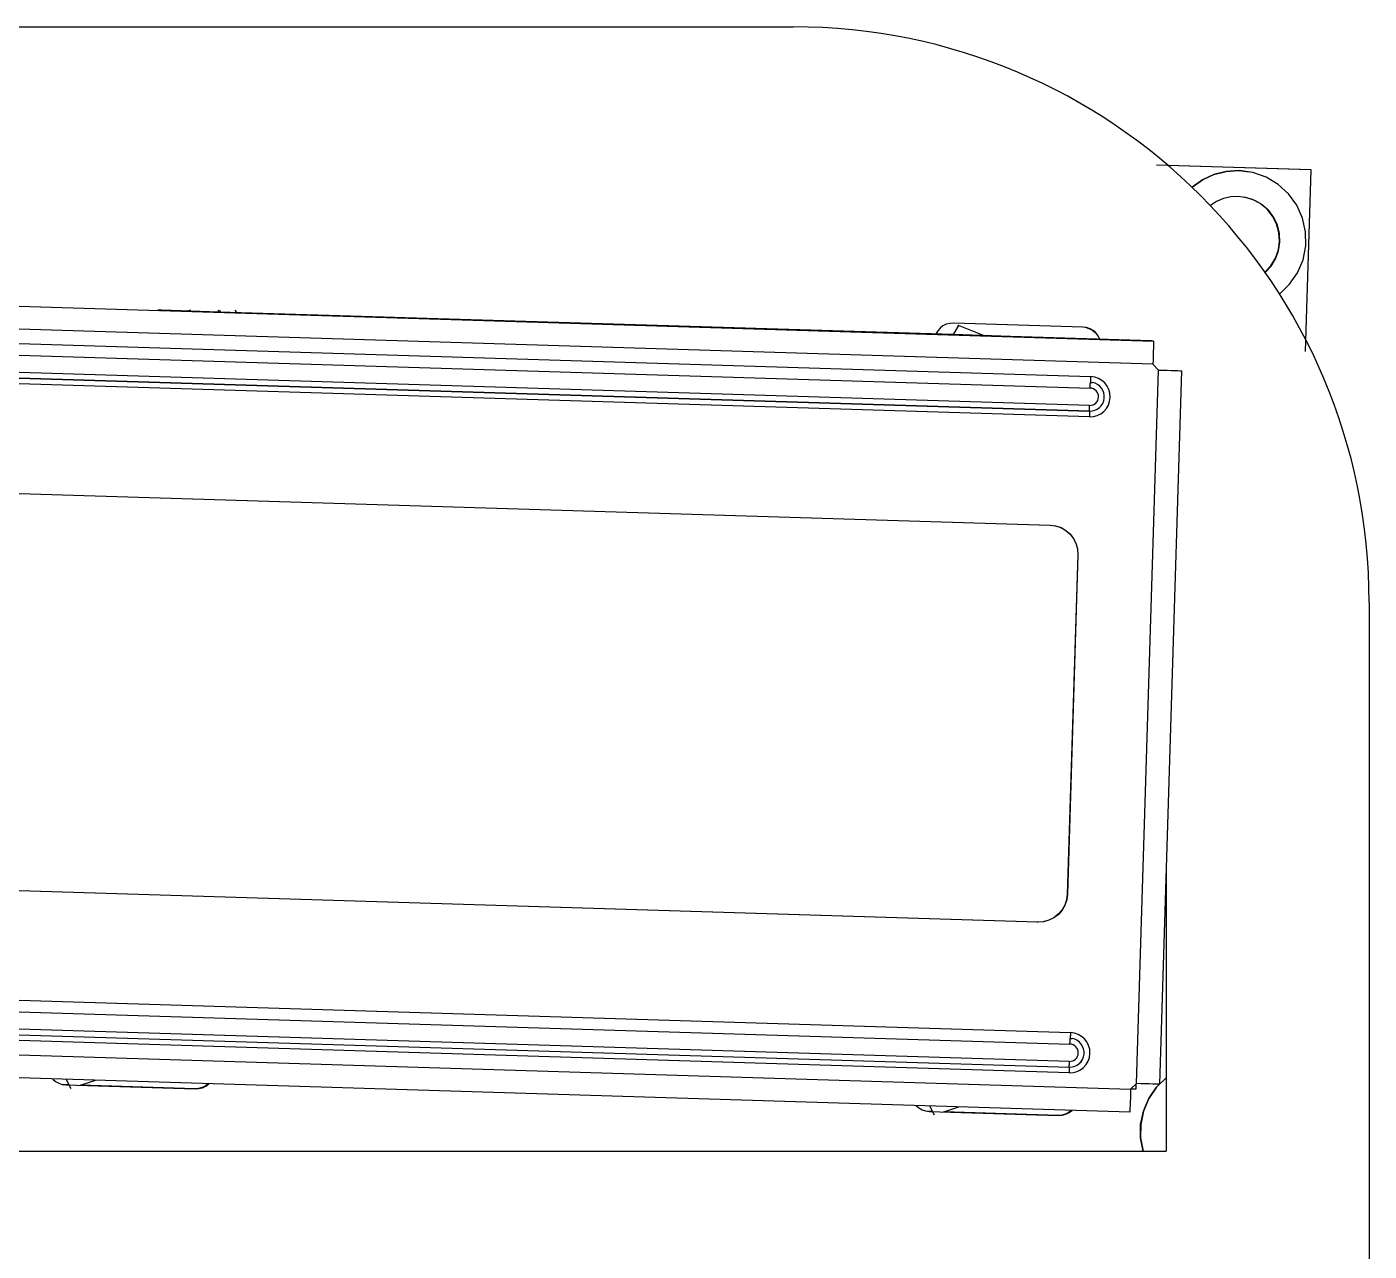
# Model space of a CAD drawing. Extents: x 2.75 to 8.34, y 2.35 to 7.17.
# Drawn here: x 3.1775 to 3.6363, y 3.586 to 4.0046 of the extents above; entities that cross this region are included whole.
import ezdxf

# ---------------------------------------------------------------- set-up
doc = ezdxf.new("R2010")
doc.units = 0
doc.header["$LTSCALE"] = 0.5
doc.layers.add('TANGENT_LINES', color=7, linetype='CONTINUOUS')
doc.layers.add('VISIBLE', color=7, linetype='CONTINUOUS')

msp = doc.modelspace()

# ---------------------------------------------------------------- linework, layer by layer
at = {"layer": 'TANGENT_LINES'}
for p, q in [((2.880857069439986, 3.918173007125909), (3.56259482508805, 3.897185035956877)), ((3.562420668435379, 3.889302411030741), (2.880682912787314, 3.910290382199773)), ((3.540729424227702, 3.873233843367707), (2.901292856880897, 3.892919530611392)), ((2.901301385239405, 3.892917987194528), (3.540737952586209, 3.873232299950843)), ((3.540772963426903, 3.875204499597067), (2.9013363960082, 3.894890186842966)), ((3.540694413513238, 3.871261643717437), (2.901257845986333, 3.890947330966666)), ((3.556813680542608, 3.643295665011667), (3.564327569683845, 3.887274270289739)), ((3.541027596115713, 3.883030206194216), (3.541032403628481, 3.883071690354626)), ((3.540729424227653, 3.873233843367807), (3.540737952586177, 3.87323229995094)), ((3.536780740885968, 3.824115692361649), (3.536712514017903, 3.824128039696563)), ((3.533205583955767, 3.708029097914921), (3.533137357087703, 3.708041445249835)), ((3.522996892031396, 3.698506454991989), (3.52306511889946, 3.698494107657075)), ((3.533786483173719, 3.646958732413585), (2.894349915646814, 3.666644419662814)), ((2.894384926541381, 3.668616619307638), (3.533821493888186, 3.648930932063953)), ((2.894393454899886, 3.668615075890675), (3.533830022246691, 3.64892938864699)), ((3.533865033087386, 3.650901588293215), (2.894428465668683, 3.670587275539113)), ((2.87304783188584, 3.662376638130322), (3.554785587533905, 3.64138866696129)), ((3.534119665776192, 3.658727294890448), (3.534124473288968, 3.65876877905097)), ((3.533821493888128, 3.648930932063758), (3.533830022246653, 3.648929388646891)), ((3.190788590551466, 3.642851249958714), (3.190643608456831, 3.642877488045404)), ((3.235057275982946, 3.641488394687905), (3.234912293888311, 3.641514632774596)), ((3.485913160095801, 3.633765548153947), (3.485768178001166, 3.633791786240637)), ((3.530181845527478, 3.632402692883132), (3.530036863432843, 3.632428930969823))]:
    msp.add_line(p, q, dxfattribs=at)
for points in [[(3.540954751031443, 3.881107207794724), (3.540956302476102, 3.881155925527737), (3.54095785403008, 3.881204621625078), (3.540959405802693, 3.881253274451073), (3.540960957903259, 3.881301862370046), (3.540962510441098, 3.881350363746325), (3.540964063525526, 3.881398756944239), (3.540965617265862, 3.881447020328112), (3.540967171771423, 3.881495132262269), (3.540968727151528, 3.881543071111042), (3.540970283515495, 3.881590815238753), (3.540971840972639, 3.88163834300973), (3.540973399632282, 3.8816856327883), (3.54097495960374, 3.881732662938788), (3.540976520996332, 3.881779411825523), (3.540978083919374, 3.881825857812829), (3.540979648484845, 3.881871979367769), (3.540981215091402, 3.881917766029902), (3.54098278467649, 3.881963228148855), (3.540984358237028, 3.882008378371057), (3.540985936769931, 3.88205322934294), (3.540987521272111, 3.882097793710928), (3.540989112740488, 3.882142084121452), (3.540990712171973, 3.882186113220941), (3.540992320563485, 3.882229893655824), (3.540993938911937, 3.882273438072529), (3.540995568214244, 3.882316759117485), (3.540997209467323, 3.882359869437122), (3.540998863668087, 3.882402781677866), (3.541000531813454, 3.88244550848615), (3.541002214900338, 3.8824880625084), (3.541003913139273, 3.882530436905685), (3.541005620452896, 3.882572469034171), (3.541007327747894, 3.882613921519235), (3.54100902591194, 3.882654556515072), (3.541010705832705, 3.882694136175882), (3.541012358397861, 3.882732422655861), (3.54101397449508, 3.882769178109208), (3.541015545012034, 3.882804164690119), (3.541017060836394, 3.882837144552792), (3.541018512855832, 3.882867879851422), (3.541019891958022, 3.882896132740211), (3.541021189030634, 3.882921665373355), (3.541022398362262, 3.88294434218225), (3.541023530521211, 3.882964517184313), (3.541024600941321, 3.88298269071993), (3.541025625057302, 3.882999363155712), (3.541026618303862, 3.88301503485827), (3.541027596115713, 3.883030206194216)], [(3.541118584584119, 3.885034629497844), (3.541117013670438, 3.88498494858791), (3.541115442263983, 3.884935287916288), (3.541113869871983, 3.884885667721287), (3.541112296001665, 3.88483610824122), (3.541110720160254, 3.884786629714398), (3.541109141854981, 3.884737252379133), (3.54110756059307, 3.884687996473733), (3.54110597588175, 3.884638882236513), (3.541104387228246, 3.884589929905782), (3.541102794139787, 3.884541159719852), (3.5411011961236, 3.884492591917033), (3.541099592686912, 3.884444246735639), (3.541097983336949, 3.884396144413977), (3.54109636758094, 3.884348305190362), (3.541094744926112, 3.884300749303103), (3.541093114935765, 3.884253496348435), (3.541091478005415, 3.884206556393205), (3.541089835167758, 3.884159932208191), (3.541088187471678, 3.884113626378769), (3.541086535966059, 3.884067641490317), (3.541084881699789, 3.884021980128211), (3.541083225721752, 3.883976644877827), (3.541081569080831, 3.883931638324543), (3.541079912825916, 3.883886963053735), (3.541078258005887, 3.883842621650778), (3.541076605669634, 3.883798616701053), (3.541074956866039, 3.883754950789933), (3.541073312643989, 3.883711626502795), (3.541071674052367, 3.883668646425016), (3.541070042112792, 3.883626015369255), (3.541068416947162, 3.883583811635914), (3.541066797593749, 3.883542202035052), (3.541065183026369, 3.88350135864101), (3.541063572218841, 3.883461453528128), (3.541061964144983, 3.883422658770749), (3.541060357778615, 3.883385146443212), (3.541058752093553, 3.883349088619861), (3.541057146063616, 3.883314657375032), (3.541055538662622, 3.883282024783071), (3.541053928864391, 3.883251362918317), (3.54105231564274, 3.883222843855112), (3.541050698144797, 3.883196587234647), (3.541049076614247, 3.883172380947918), (3.541047451722379, 3.88314988351771), (3.541045824141458, 3.883128753172717), (3.541044194543747, 3.883108648141637), (3.541042563601508, 3.883089226653165), (3.541040931987006, 3.883070146935997)], [(3.540737952586259, 3.873232299952408), (3.540738396239978, 3.873212974611114), (3.540738818484307, 3.873193311582194), (3.540739197909855, 3.873172973178021), (3.540739513107233, 3.873151621710972), (3.54073974266705, 3.873128919493419), (3.540739865179916, 3.873104528837737), (3.540739859245453, 3.873078112195546), (3.540739711087705, 3.873049449826163), (3.540739428425695, 3.873018654115668), (3.540739022739163, 3.872985895558302), (3.540738505507851, 3.872951344648309), (3.540737888211498, 3.872915171879931), (3.540737182329844, 3.87287754774741), (3.540736399342629, 3.87283864274499), (3.540735550729592, 3.872798627366913), (3.540734647970475, 3.87275767210742), (3.540733702545015, 3.872715947460755), (3.540732725932955, 3.872673623921159), (3.540731729297127, 3.872630867680912), (3.540730717609915, 3.872587760897663), (3.540729690208194, 3.872544309227723), (3.540728646223233, 3.872500515536266), (3.540727584786297, 3.872456382688465), (3.540726505028652, 3.872411913549493), (3.540725406081564, 3.87236711098452), (3.5407242870763, 3.872321977858721), (3.540723147144125, 3.872276517037267), (3.540721985416305, 3.872230731385333), (3.540720801024108, 3.872184623768088), (3.540719593098798, 3.872138197050707), (3.540718360771643, 3.872091454098363), (3.540717103173907, 3.872044397776226), (3.540715819459766, 3.871997031100896), (3.540714509820326, 3.871949363943183), (3.540713175885092, 3.871901415681859), (3.540711819389479, 3.871853206395751), (3.5407104420689, 3.871804756163693), (3.540709045658771, 3.871756085064511), (3.540707631894502, 3.871707213177036), (3.540706202511509, 3.871658160580096), (3.540704759245207, 3.871608947352522), (3.540703303831006, 3.871559593573141), (3.540701838004324, 3.871510119320785), (3.540700363500572, 3.871460544674281), (3.540698882055166, 3.871410889712461), (3.540697395403518, 3.871361174514151), (3.540695905281042, 3.871311419158185), (3.540694413423152, 3.871261643723387)], [(3.540729424227625, 3.873233843367614), (3.540728980573952, 3.87325316870898), (3.540728558329668, 3.873272831737967), (3.540728178904162, 3.873293170142201), (3.540727863706823, 3.873314521609301), (3.540727634147044, 3.873337223826894), (3.54072751163421, 3.873361614482599), (3.5407275175687, 3.873388031124793), (3.540727665726471, 3.873416693494165), (3.540727948388499, 3.87344748920464), (3.540728354075043, 3.873480247761976), (3.540728871306363, 3.87351479867193), (3.540729488602721, 3.873550971440265), (3.540730194484379, 3.873588595572738), (3.540730977471594, 3.873627500575108), (3.540731826084628, 3.873667515953132), (3.540732728843743, 3.873708471212571), (3.540733674269198, 3.873750195859183), (3.540734650881253, 3.873792519398727), (3.540735647517077, 3.873835275638926), (3.540736659204284, 3.873878382422129), (3.540737686605999, 3.873921834092022), (3.540738730590955, 3.873965627783432), (3.540739792027884, 3.874009760631187), (3.540740871785523, 3.874054229770115), (3.540741970732605, 3.874099032335043), (3.540743089737862, 3.874144165460798), (3.54074422967003, 3.874189626282207), (3.540745391397842, 3.874235411934098), (3.54074657579003, 3.874281519551299), (3.54074778371533, 3.874327946268636), (3.540749016042476, 3.874374689220936), (3.5407502736402, 3.874421745543028), (3.54075155735433, 3.874469112218314), (3.540752866993758, 3.874516779375984), (3.540754200928979, 3.874564727637264), (3.540755557424577, 3.874612936923325), (3.540756934745141, 3.87466138715534), (3.540758331155256, 3.874710058254478), (3.540759744919509, 3.874758930141908), (3.540761174302486, 3.874807982738803), (3.540762617568772, 3.874857195966334), (3.540764072982955, 3.874906549745671), (3.54076553880962, 3.874956023997981), (3.540767013313354, 3.875005598644441), (3.540768494758742, 3.875055253606217), (3.540769981410372, 3.875104968804482), (3.54077147153283, 3.875154724160406), (3.540772963390701, 3.875204499595158)], [(3.534046820691922, 3.656804296490872), (3.534048372136582, 3.656853014223888), (3.534049923690559, 3.656901710321231), (3.534051475463172, 3.656950363147227), (3.534053027563739, 3.656998951066202), (3.534054580101578, 3.657047452442484), (3.534056133186006, 3.6570958456404), (3.534057686926342, 3.657144109024273), (3.534059241431903, 3.657192220958434), (3.534060796812008, 3.657240159807208), (3.534062353175974, 3.657287903934921), (3.53406391063312, 3.6573354317059), (3.534065469292763, 3.657382721484471), (3.534067029264221, 3.657429751634961), (3.534068590656812, 3.657476500521697), (3.534070153579855, 3.657522946509006), (3.534071718145326, 3.657569068063946), (3.534073284751881, 3.65761485472608), (3.534074854336971, 3.657660316845036), (3.534076427897509, 3.65770546706724), (3.53407800643041, 3.657750318039123), (3.534079590932592, 3.657794882407112), (3.534081182400968, 3.657839172817638), (3.534082781832455, 3.657883201917128), (3.534084390223965, 3.657926982352012), (3.534086008572417, 3.65797052676872), (3.534087637874725, 3.658013847813679), (3.534089279127804, 3.658056958133318), (3.534090933328568, 3.658099870374065), (3.534092601473935, 3.658142597182352), (3.534094284560819, 3.658185151204606), (3.534095982799754, 3.658227525601896), (3.534097690113377, 3.658269557730387), (3.534099397408376, 3.658311010215456), (3.534101095572422, 3.6583516452113), (3.534102775493187, 3.658391224872117), (3.534104428058344, 3.658429511352102), (3.534106044155563, 3.658466266805455), (3.534107614672516, 3.658501253386371), (3.534109130496876, 3.658534233249048), (3.534110582516315, 3.658564968547684), (3.534111961618505, 3.658593221436476), (3.534113258691117, 3.658618754069622), (3.534114468022744, 3.658641430878517), (3.534115600181694, 3.658661605880577), (3.534116670601803, 3.658679779416188), (3.534117694717782, 3.658696451851962), (3.534118687964342, 3.658712123554511), (3.534119665776192, 3.658727294890448)], [(3.534210654244601, 3.660731718193992), (3.534209083330919, 3.660682037284058), (3.534207511924465, 3.660632376612435), (3.534205939532464, 3.660582756417435), (3.534204365662146, 3.660533196937369), (3.534202789820736, 3.660483718410546), (3.534201211515462, 3.66043434107528), (3.534199630253551, 3.660385085169881), (3.53419804554223, 3.66033597093266), (3.534196456888728, 3.66028701860193), (3.534194863800268, 3.660238248415999), (3.534193265784081, 3.66018968061318), (3.534191662347393, 3.660141335431786), (3.534190052997431, 3.660093233110125), (3.534188437241422, 3.660045393886509), (3.534186814586594, 3.65999783799925), (3.534185184596247, 3.659950585044583), (3.534183547665897, 3.659903645089353), (3.534181904828239, 3.659857020904338), (3.534180257132159, 3.659810715074916), (3.534178605626541, 3.659764730186464), (3.534176951360271, 3.659719068824358), (3.534175295382233, 3.659673733573975), (3.534173638741313, 3.65962872702069), (3.534171982486397, 3.659584051749882), (3.534170327666369, 3.659539710346926), (3.534168675330116, 3.6594957053972), (3.53416702652652, 3.659452039486079), (3.53416538230447, 3.659408715198941), (3.534163743712849, 3.659365735121162), (3.534162111773274, 3.659323104065403), (3.534160486607644, 3.659280900332061), (3.534158867254231, 3.659239290731199), (3.53415725268685, 3.659198447337158), (3.534155641879323, 3.659158542224277), (3.534154033805466, 3.659119747466897), (3.534152427439095, 3.65908223513936), (3.534150821754034, 3.659046177316007), (3.534149215724097, 3.65901174607118), (3.534147608323103, 3.658979113479218), (3.534145998524872, 3.658948451614465), (3.534144385303221, 3.658919932551258), (3.534142767805278, 3.658893675930795), (3.534141146274727, 3.658869469644066), (3.534139521382859, 3.658846972213857), (3.534137893801939, 3.658825841868865), (3.534136264204227, 3.658805736837784), (3.534134633261989, 3.658786315349311), (3.534133001647487, 3.658767235632144)], [(3.53383002224674, 3.648929388648555), (3.53383046590046, 3.648910063307261), (3.533830888144788, 3.648890400278342), (3.533831267570337, 3.64887006187417), (3.533831582767714, 3.648848710407119), (3.533831812327532, 3.648826008189567), (3.533831934840397, 3.648801617533884), (3.533831928905935, 3.648775200891693), (3.533831780748185, 3.64874653852231), (3.533831498086175, 3.648715742811814), (3.533831092399644, 3.648682984254449), (3.533830575168332, 3.648648433344457), (3.533829957871979, 3.648612260576079), (3.533829251990325, 3.648574636443558), (3.533828469003109, 3.648535731441138), (3.533827620390073, 3.64849571606306), (3.533826717630956, 3.648454760803568), (3.533825772205496, 3.648413036156903), (3.533824795593436, 3.648370712617307), (3.533823798957608, 3.64832795637706), (3.533822787270395, 3.64828484959381), (3.533821759868675, 3.648241397923871), (3.533820715883714, 3.648197604232414), (3.533819654446778, 3.648153471384613), (3.533818574689133, 3.64810900224564), (3.533817475742045, 3.648064199680667), (3.53381635673678, 3.648019066554868), (3.533815216804605, 3.647973605733414), (3.533814055076785, 3.647927820081479), (3.533812870684589, 3.647881712464235), (3.533811662759279, 3.647835285746854), (3.533810430432125, 3.64778854279451), (3.533809172834388, 3.647741486472373), (3.533807889120247, 3.647694119797043), (3.533806579480808, 3.64764645263933), (3.533805245545574, 3.647598504378006), (3.53380388904996, 3.647550295091899), (3.533802511729382, 3.647501844859841), (3.533801115319251, 3.647453173760659), (3.533799701554983, 3.647404301873183), (3.53379827217199, 3.647355249276244), (3.533796828905687, 3.647306036048669), (3.533795373491487, 3.647256682269288), (3.533793907664805, 3.647207208016932), (3.533792433161054, 3.647157633370429), (3.533790951715647, 3.647107978408608), (3.533789465063998, 3.647058263210299), (3.533787974941523, 3.647008507854332), (3.533786483083634, 3.646958732419534)], [(3.533821493888112, 3.648930932063958), (3.533821050234438, 3.648950257405322), (3.533820627990155, 3.648969920434308), (3.53382024856465, 3.648990258838539), (3.533819933367312, 3.649011610305638), (3.533819703807531, 3.649034312523228), (3.533819581294698, 3.649058703178931), (3.533819587229188, 3.649085119821123), (3.533819735386958, 3.649113782190491), (3.533820018048985, 3.649144577900962), (3.533820423735529, 3.649177336458295), (3.53382094096685, 3.649211887368248), (3.533821558263209, 3.649248060136579), (3.533822264144865, 3.649285684269047), (3.533823047132081, 3.649324589271413), (3.533823895745115, 3.649364604649433), (3.53382479850423, 3.649405559908868), (3.533825743929684, 3.649447284555476), (3.533826720541741, 3.649489608095016), (3.533827717177563, 3.64953236433521), (3.533828728864771, 3.649575471118409), (3.533829756266484, 3.649618922788297), (3.53383080025144, 3.649662716479703), (3.53383186168837, 3.649706849327454), (3.533832941446009, 3.649751318466378), (3.53383404039309, 3.649796121031301), (3.533835159398349, 3.649841254157052), (3.533836299330515, 3.649886714978456), (3.533837461058327, 3.649932500630343), (3.533838645450516, 3.649978608247538), (3.533839853375816, 3.65002503496487), (3.533841085702961, 3.650071777917166), (3.533842343300685, 3.650118834239253), (3.533843627014814, 3.650166200914535), (3.533844936654242, 3.650213868072198), (3.533846270589463, 3.650261816333474), (3.533847627085061, 3.650310025619532), (3.533849004405626, 3.650358475851541), (3.533850400815741, 3.650407146950674), (3.533851814579994, 3.6504560188381), (3.53385324396297, 3.65050507143499), (3.533854687229256, 3.650554284662515), (3.533856142643438, 3.650603638441847), (3.533857608470103, 3.650653112694154), (3.533859082973837, 3.650702687340608), (3.533860564419226, 3.65075234230238), (3.533862051070856, 3.650802057500639), (3.533863541193313, 3.650851812856558), (3.533865033051184, 3.650901588291305)]]:
    msp.add_lwpolyline(points, dxfattribs=at)
for centre, radius, start, end in [((3.54090630483028, 3.878148159595758), 0.0068897409534925, 268.2376205214316, 88.23438076150106), ((3.540863721353326, 3.878155892364089), 0.0029527878833832, 268.2386586713198, 88.2333425573961), ((3.53399837449076, 3.653845248291902), 0.0068897409534958, 268.2376205214362, 88.23438076149078), ((3.533955791013783, 3.653852981060223), 0.0029527878833694, 268.2386586717945, 88.23334255693084)]:
    msp.add_arc(centre, radius, start, end, dxfattribs=at)
at = {"layer": 'VISIBLE'}
for p, q in [((2.947348970514937, 4.004632988243833), (3.439474954766905, 4.004632988243833)), ((3.616305995402904, 3.955714526606906), (3.563682631758337, 3.957334588910687)), ((3.616450977497538, 3.955688288520215), (3.563718389799063, 3.957311713394538)), ((3.591826965428745, 3.955461645638676), (3.595306474168152, 3.955095277447975)), ((3.614538773655808, 3.893598361780096), (3.616450977497538, 3.955688288520215)), ((3.616305995402904, 3.955714526606906), (3.616450977497538, 3.955688288520215)), ((3.59531500252501, 3.95509373403141), (3.595306474166502, 3.955095277448274)), ((3.223562748773392, 3.907715976782534), (3.222267945857404, 3.907755838571096)), ((3.243237719808781, 3.90711026333712), (3.223562748505812, 3.907715976790772)), ((3.232259300926153, 3.907448244822056), (3.233192806379028, 3.907755838571096)), ((3.233457054780568, 3.907755838571096), (3.232500969879355, 3.907440804804277)), ((3.243237719808781, 3.90711026333712), (3.242838366620989, 3.907755838571096)), ((3.494093603626508, 3.899387416812149), (3.243237719490046, 3.907110263346933)), ((3.243544774805, 3.90710081034533), (3.243564947924144, 3.907755838571096)), ((3.248624920406036, 3.907755838571097), (3.248998027650121, 3.906947427886559)), ((3.24913565602783, 3.906940470404666), (3.248755418786381, 3.907755838571096)), ((2.901518183648756, 3.900792895036489), (3.540954751067459, 3.881107207790591)), ((2.9016820171475, 3.904720316747478), (3.541118584674405, 3.885034629498249)), ((3.495984058410938, 3.902481381086194), (3.494093603921633, 3.899387416803064)), ((3.538483481113655, 3.901959700327152), (3.494214795681975, 3.903322555597868)), ((3.495456409877985, 3.901617818527964), (3.49581349124078, 3.902512249423478)), ((3.495984058410938, 3.902481381086194), (3.49581349124078, 3.902512249423478)), ((3.504539049728937, 3.899065843421459), (3.495984058410938, 3.902481381086194)), ((3.513768575224602, 3.898781703349412), (3.494093603921633, 3.899387416803064)), ((3.561972254916875, 3.897297705387966), (3.5137685750249, 3.89878170335556)), ((3.562594825087651, 3.897185035956935), (3.561972254916875, 3.897297705387966)), ((3.564327569693083, 3.887274270281478), (3.562420668587882, 3.889302410870107)), ((3.564277961971382, 3.887327032028597), (3.566924828088426, 3.887245545636956)), ((3.572129331338584, 3.887044332243142), (3.564615442197346, 3.64306572696507)), ((3.541032403626398, 3.883071690354685), (3.541755888375137, 3.8829956191358)), ((3.541040931987006, 3.883070146935997), (3.541764416733349, 3.882994075717544)), ((2.91240338123662, 3.853184941509785), (3.527246234816413, 3.83425639607203)), ((3.536712514016999, 3.824128039667198), (3.533137357088837, 3.708041445283429)), ((3.536780740885063, 3.824115692332284), (3.5332055839569, 3.708029097948516)), ((3.636325348467693, 3.807782594543045), (3.636325348467692, 3.020381019739895)), ((3.522996892216536, 3.698506454986191), (2.908154038636743, 3.717435000423946)), ((3.5230651190846, 3.698494107651277), (2.908222265504806, 3.717422653089033)), ((3.566924828088426, 3.718052293597023), (3.566924828088426, 3.620139191143151)), ((2.894774086807982, 3.680417405443626), (3.534210654334887, 3.660731718194396)), ((2.894610253309235, 3.676489983732637), (3.534046820727939, 3.656804296486739)), ((3.534124473286886, 3.658768779051029), (3.534847958035654, 3.658692707832142)), ((3.534133001647487, 3.658767235632144), (3.53485648639382, 3.658691164413693)), ((3.554474977145107, 3.633530736704981), (2.872737221497043, 3.654518707874012)), ((3.190900254660716, 3.644723744177535), (3.192547008321931, 3.641657935774078)), ((3.195769285842472, 3.642719688996772), (3.200915577635032, 3.644415412552812)), ((3.190643608458515, 3.642877488045353), (3.189701241509565, 3.642976712763559)), ((3.191912933714208, 3.642838410611667), (3.190643608459353, 3.642877488045229)), ((3.190788590553987, 3.642851249958537), (3.235057275985667, 3.641488394687821)), ((3.234912293891032, 3.641514632774513), (3.195769285842472, 3.642719688996771)), ((3.554785587696005, 3.641388667112238), (3.556813680552338, 3.643295665019344)), ((3.556531347342848, 3.641368224452783), (3.554819881856979, 3.641420913610713)), ((3.556584057842855, 3.643079752801601), (3.556531347342848, 3.641368224452783)), ((3.486024824205247, 3.635638042372761), (3.487671577866463, 3.632572233969305)), ((3.490893855387004, 3.633633987191999), (3.496040147179564, 3.635329710748039)), ((3.48576817800298, 3.633791786240582), (3.484825811054096, 3.633891010958786)), ((3.487037503258742, 3.633752708806893), (3.485768178003884, 3.633791786240455)), ((3.485913160098518, 3.633765548153765), (3.530181845530199, 3.632402692883048)), ((3.530036863435564, 3.63242893096974), (3.490893855387006, 3.633633987191998)), ((2.863476794380139, 3.620139191143151), (3.566924828088426, 3.620139191143151))]:
    msp.add_line(p, q, dxfattribs=at)
for points in [[(3.575767046530934, 3.949819713715259), (3.57931960546326, 3.952325425852881), (3.583271170467008, 3.95413764480965), (3.587487898553985, 3.955194989132848), (3.591826965428745, 3.955461645638676)], [(3.591835493787254, 3.955460102221813), (3.587495237348385, 3.955193261601075), (3.583277427482482, 3.954135303328286), (3.579325003915394, 3.952322081145145), (3.57577191254774, 3.949815044355913)], [(3.605681903221007, 3.913259263933632), (3.609143073819555, 3.916594200205957), (3.611857578491772, 3.920560720096951), (3.613713032517799, 3.924994603507331), (3.614632617212052, 3.929712280760438), (3.614578260336414, 3.934518432672663), (3.613552212350169, 3.939214077071754), (3.611596953237485, 3.943604806968561), (3.608793433769925, 3.947508839309078), (3.605257724018473, 3.950764541075904), (3.60113620787187, 3.953237121146828), (3.596599522515706, 3.954824210857157), (3.591835493787254, 3.955460102221813)], [(3.591562812326483, 3.946606039933503), (3.589019030352262, 3.946464408000034), (3.586537470416825, 3.945887521141703), (3.584192036108548, 3.944892559684606), (3.582052577044685, 3.943509154676909)], [(3.60074436660318, 3.920664188729779), (3.602774105545121, 3.922801292482242), (3.604338900531146, 3.925299007233832), (3.605376385986587, 3.928057785492881), (3.605845212484067, 3.930967674969768), (3.605726694742641, 3.933912700772533), (3.605025556337678, 3.936775487635895), (3.603769741440737, 3.93944193796274), (3.602009301092641, 3.941805779232748), (3.599814398397791, 3.943772799539219), (3.597272512143585, 3.945264602444992), (3.594484950295854, 3.946221731506036), (3.591562812326483, 3.946606039933503)], [(3.600670306893671, 3.920769921057503), (3.602718700592946, 3.92296981091197), (3.604279084515163, 3.92553900310426), (3.605286774920631, 3.928370995025229), (3.605699999279559, 3.931348390035745), (3.605501627899385, 3.934347763995715), (3.60469988401449, 3.937244781655523), (3.603328002902431, 3.939919350816374), (3.60144285415759, 3.942260600600323), (3.599122584234154, 3.944171477462137), (3.596463376983804, 3.945572768421119), (3.593575466475937, 3.94640638473492)], [(3.494214795681978, 3.903322555597966), (3.49296871456005, 3.90323895375868), (3.49176261601994, 3.902914841656755), (3.490642464114303, 3.902362571106924), (3.489650947495398, 3.901603188973757), (3.488825852563393, 3.90066563508198), (3.488198623438017, 3.899585639328457)], [(3.544260225572361, 3.897854768599893), (3.543701104840721, 3.898972529501589), (3.542935342135459, 3.899960248819559), (3.541992162122452, 3.900780231107353), (3.540907560444416, 3.901401182456007), (3.539722929978587, 3.90179940479879), (3.538483481113658, 3.90195970032725)], [(3.539280865968843, 3.901886713695706), (3.540543213984974, 3.901521068603413), (3.541704205550664, 3.900905172198709), (3.542714843556906, 3.900065017041893), (3.543532476237727, 3.899036060043262), (3.544122597194653, 3.897861726081786)], [(3.562594825087955, 3.897185035956979), (3.562603478158231, 3.897031401934363), (3.562602484033097, 3.89658122162693), (3.562591880916225, 3.895851795211434), (3.562572076279448, 3.894871154135963), (3.562543831203853, 3.893676983887107), (3.562508231131854, 3.892315175757845), (3.562466644154255, 3.890838063270885), (3.562420668435281, 3.889302411030743)], [(3.564327569683843, 3.88727427028964), (3.565861617318802, 3.887227240007121), (3.567334090443224, 3.88718249157314), (3.568688402740694, 3.887141744644919), (3.569872508749116, 3.887106565104059), (3.57084090393863, 3.887078304880587), (3.571556373425175, 3.887058049999043), (3.571991422117617, 3.887046578843164), (3.57212933133868, 3.88704433224304)], [(3.527246234635407, 3.834256396077701), (3.52915961121503, 3.834008280189986), (3.530987814477247, 3.833391636314005), (3.532660587595939, 3.832430161728098), (3.53411364683824, 3.831160805361413), (3.535291151952338, 3.829632347867269), (3.536147852077038, 3.827903527010016), (3.536650824706982, 3.82604078040568), (3.536780740886066, 3.824115692361647)], [(3.528627803073848, 3.834116090000109), (3.530546365710643, 3.83356304676873), (3.532313828896631, 3.832634156053945), (3.533857450006529, 3.831367647760473), (3.535113698974833, 3.829815646956008), (3.536030872971921, 3.828042028585077), (3.536571224312343, 3.826119788598929), (3.536712514018002, 3.824128039696559)], [(3.533137357087703, 3.708041445249835), (3.53288922421003, 3.706127995820104), (3.53227257788294, 3.704299717793154), (3.53131111547897, 3.702626870868269), (3.530041785459122, 3.701173741614646), (3.528513367464221, 3.699996172974591), (3.52678459774068, 3.699139418250566), (3.524921911939487, 3.69863640204615), (3.522996892031395, 3.698506454991988)], [(3.533205583955767, 3.708029097914921), (3.532957451078093, 3.706115648485191), (3.532340804751003, 3.704287370458241), (3.531379342347034, 3.702614523533356), (3.530110012327186, 3.701161394279733), (3.528581594332285, 3.699983825639678), (3.526852824608744, 3.699127070915653), (3.524990138807551, 3.698624054711237), (3.523065118899459, 3.698494107657075)], [(3.186323590726448, 3.644864641303895), (3.187268207741721, 3.644039054224233), (3.18835577708358, 3.643413698428741), (3.1895444754514, 3.643012622446946), (3.190788590551465, 3.642851249958714)], [(3.55906764115829, 3.620139191143149), (3.55818607761164, 3.624708263943853), (3.55821728492927, 3.629361518335295), (3.559160052079541, 3.633918380057554), (3.560977794026238, 3.638202015466078), (3.563599971448027, 3.642046193740756), (3.566924828088429, 3.645301737641625)], [(3.566924828088428, 3.645293347719746), (3.563602821126784, 3.64203786839092), (3.560983085211587, 3.638194543994863), (3.559167190947545, 3.63391238526992), (3.558225542942011, 3.62935741713815), (3.558194650125823, 3.624706241700888), (3.55907571025407, 3.620139191143149)], [(3.23947021509246, 3.643228469901205), (3.23847945974809, 3.642471412009913), (3.237360680461926, 3.641920919093128), (3.23615637598516, 3.641597902569031), (3.234912293890128, 3.641514632774639)], [(3.235057275982949, 3.641488394688003), (3.236308964430539, 3.641572931394453), (3.237520091599463, 3.641900126373004), (3.238644082679419, 3.642457397093556), (3.239637713744238, 3.643223313289524)], [(3.554785587533807, 3.641388666961292), (3.554736989894562, 3.639853489222312), (3.554687637915058, 3.638377782004012), (3.554639428164194, 3.637018255907221), (3.554594213315658, 3.635827156757421), (3.554553730950722, 3.634850257826973), (3.554519536783971, 3.634125100793935), (3.554492944878055, 3.633679553036419), (3.554474977145006, 3.633530736704885)], [(3.564615442197449, 3.643065726965165), (3.564477532976387, 3.64306797356529), (3.564042484283945, 3.643079444721168), (3.5633270147974, 3.643099699602713), (3.562358619607886, 3.643127959826185), (3.561174513599464, 3.643163139367045), (3.559820201301994, 3.643203886295265), (3.558347728177572, 3.643248634729247), (3.556813680542612, 3.643295665011765)], [(3.481448160270979, 3.635778939499122), (3.482392777286212, 3.634953352419489), (3.483480346628021, 3.634327996624009), (3.484669044995787, 3.633926920642206), (3.485913160095799, 3.633765548153946)], [(3.534594784636991, 3.634142768096432), (3.533604029292621, 3.63338571020514), (3.532485250006457, 3.632835217288354), (3.531280945529692, 3.632512200764258), (3.53003686343466, 3.632428930969866)], [(3.53018184552748, 3.632402692883231), (3.53143353397507, 3.63248722958968), (3.532644661143994, 3.632814424568231), (3.53376865222395, 3.633371695288782), (3.534762283288769, 3.63413761148475)]]:
    msp.add_lwpolyline(points, dxfattribs=at)
for centre, radius, start, end in [((3.439474954766905, 3.807782594543045), 0.1968503937007874, 6.463e-13, 90), ((3.540880747759078, 3.878152789628448), 0.0049212669847468, 268.2379425059181, 79.75670921860245), ((3.540889276119797, 3.878151246211369), 0.0049212669831428, 268.2379424805919, 79.75670924489732), ((3.533972817419526, 3.653849878324589), 0.0049212669849561, 268.237942506293, 79.75670921823959), ((3.533981345780276, 3.653848334907515), 0.0049212669831442, 268.2379424806184, 79.75670924499025)]:
    msp.add_arc(centre, radius, start, end, dxfattribs=at)

doc.saveas('drawing.dxf')
